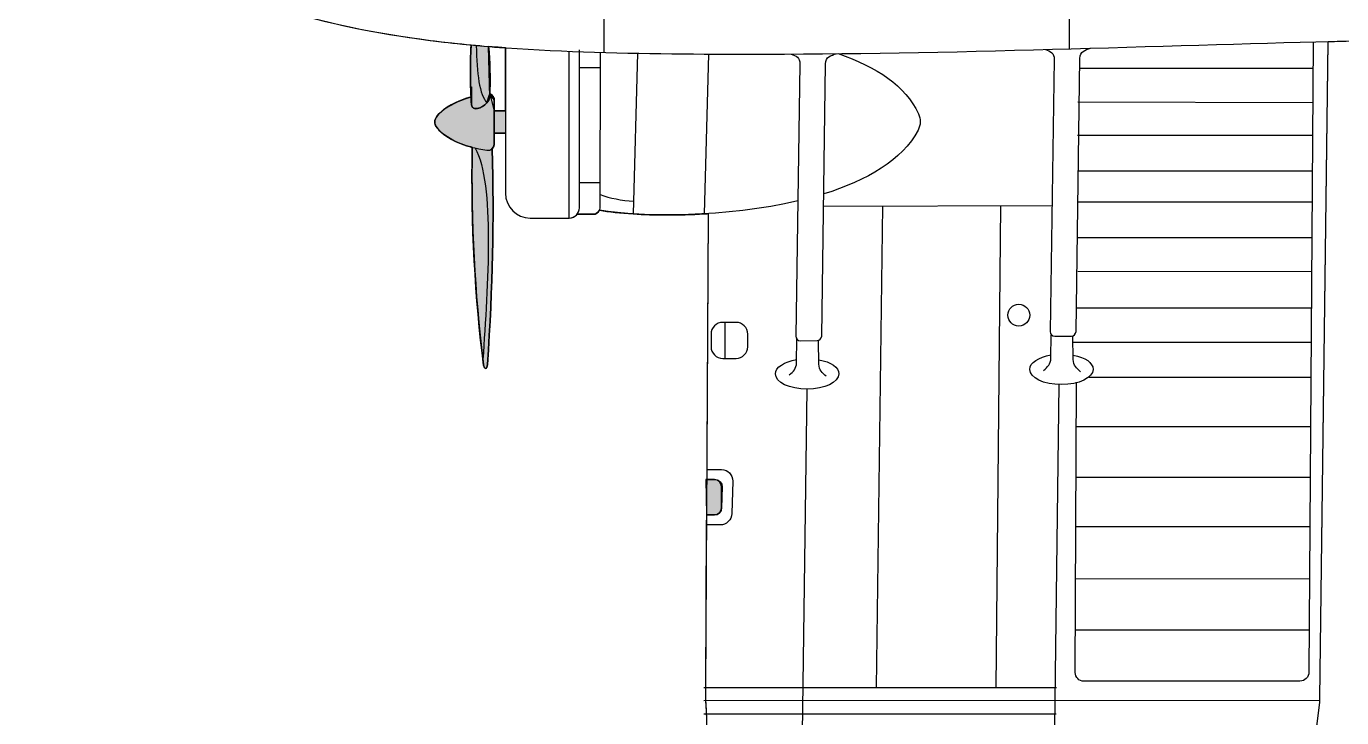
# Model space of a CAD drawing. Extents: x 65 to 351, y 40 to 244.
# Drawn here: x 213.04 to 252.03, y 99.42 to 119.92 of the extents above; entities that cross this region are included whole.
import ezdxf

# ---------------------------------------------------------------- set-up
doc = ezdxf.new("R2010")
doc.units = 0
doc.header["$MEASUREMENT"] = 0
doc.layers.add('4-VIEW', color=7, linetype='CONTINUOUS')
doc.layers.add('SOLIDS', color=7, linetype='CONTINUOUS')

msp = doc.modelspace()

# ---------------------------------------------------------------- hatches: boundary and pattern name
at = {"layer": 'SOLIDS'}
h = msp.add_hatch(color=252, dxfattribs=at)
edge = h.paths.add_edge_path()
edge.add_spline(control_points=[(227.243, 119.284), (227.243, 119.284), (227.243, 117.411), (227.243, 117.411), (227.243, 117.411), (226.908, 117.411), (226.908, 117.411), (226.908, 117.53), (226.919, 117.646), (226.908, 117.737), (226.908, 117.737), (226.908, 117.74), (226.908, 117.74), (226.908, 117.792), (226.886, 117.839), (226.853, 117.872), (226.837, 117.888), (226.818, 117.901), (226.794, 117.911), (226.789, 117.913), (226.784, 117.915), (226.78, 117.916), (226.795, 118.399), (226.783, 118.867), (226.742, 119.318), (227.079, 119.287), (226.902, 119.309), (227.243, 119.284), (227.243, 119.284), (227.243, 119.284), (227.243, 119.284)], knot_values=[0, 0, 0, 0, 1, 1, 1, 2, 2, 2, 3, 3, 3, 4, 4, 4, 5, 5, 5, 6, 6, 6, 7, 7, 7, 8, 8, 8, 9, 9, 9, 10, 10, 10, 10], degree=3, periodic=1)
edge = h.paths.add_edge_path()
edge.add_spline(control_points=[(226.236, 117.593), (226.25, 117.387), (226.548, 117.482), (226.696, 117.652), (226.743, 117.705), (226.774, 117.767), (226.777, 117.828), (226.777, 117.828), (226.78, 117.916), (226.78, 117.916), (226.784, 117.914), (226.789, 117.913), (226.794, 117.911), (226.795, 117.91), (226.796, 117.91), (226.797, 117.91), (226.818, 117.901), (226.837, 117.888), (226.853, 117.872), (226.884, 117.839), (226.9, 117.794), (226.908, 117.74), (226.907, 117.739), (226.908, 117.738), (226.908, 117.737), (226.908, 117.737), (226.908, 117.411), (226.908, 117.411), (226.908, 117.411), (226.908, 116.754), (226.908, 116.754), (226.908, 116.754), (227.243, 116.754), (227.243, 116.754), (227.243, 116.754), (227.243, 119.284), (227.243, 119.284), (226.902, 119.309), (226.563, 119.337), (226.226, 119.369), (226.199, 118.841), (226.199, 118.33), (226.223, 117.824), (226.227, 117.747), (226.231, 117.67), (226.236, 117.593)], knot_values=[0, 0, 0, 0, 1, 1, 1, 2, 2, 2, 3, 3, 3, 4, 4, 4, 5, 5, 5, 6, 6, 6, 7, 7, 7, 8, 8, 8, 9, 9, 9, 10, 10, 10, 11, 11, 11, 12, 12, 12, 13, 13, 13, 14, 14, 14, 15, 15, 15, 15], degree=3, periodic=1)
h = msp.add_hatch(color=252, dxfattribs=at)
edge = h.paths.add_edge_path()
edge.add_spline(control_points=[(226.908, 117.74), (226.908, 117.74), (226.908, 117.737), (226.908, 117.737), (226.908, 117.738), (226.907, 117.739), (226.908, 117.74), (226.908, 117.74), (226.908, 117.74), (226.908, 117.74)], knot_values=[0, 0, 0, 0, 1, 1, 1, 2, 2, 2, 3, 3, 3, 3], degree=3, periodic=1)
edge = h.paths.add_edge_path()
edge.add_spline(control_points=[(226.78, 117.916), (226.78, 117.916), (226.908, 117.74), (226.908, 117.74), (226.9, 117.793), (226.884, 117.838), (226.854, 117.871), (226.844, 117.882), (226.833, 117.89), (226.82, 117.898), (226.808, 117.905), (226.795, 117.911), (226.78, 117.916), (226.78, 117.916), (226.78, 117.916), (226.78, 117.916)], knot_values=[0, 0, 0, 0, 1, 1, 1, 2, 2, 2, 3, 3, 3, 4, 4, 4, 5, 5, 5, 5], degree=3, periodic=1)
edge = h.paths.add_edge_path()
edge.add_spline(control_points=[(226.908, 117.411), (226.908, 117.53), (226.919, 117.646), (226.908, 117.737), (226.908, 117.737), (226.908, 117.411), (226.908, 117.411), (226.908, 117.411), (226.908, 117.411), (226.908, 117.411)], knot_values=[0, 0, 0, 0, 1, 1, 1, 2, 2, 2, 3, 3, 3, 3], degree=3, periodic=1)
edge = h.paths.add_edge_path()
edge.add_spline(control_points=[(226.595, 109.874), (226.612, 109.735), (226.706, 109.749), (226.715, 109.891), (226.859, 112.275), (226.915, 114.078), (226.849, 116.289), (226.884, 116.319), (226.904, 116.356), (226.906, 116.401), (226.906, 116.401), (226.908, 116.754), (226.908, 116.754), (226.908, 116.754), (226.908, 117.411), (226.908, 117.411), (226.908, 117.411), (226.78, 117.916), (226.78, 117.916), (226.78, 117.916), (226.777, 117.828), (226.777, 117.828), (226.777, 117.828), (226.775, 117.901), (226.775, 117.901), (226.775, 117.901), (226.696, 117.652), (226.696, 117.652), (226.548, 117.482), (226.25, 117.387), (226.236, 117.593), (226.236, 117.593), (226.233, 118.122), (226.233, 118.122), (226.233, 118.122), (226.212, 118.122), (226.212, 118.122), (226.215, 118.022), (226.218, 117.923), (226.223, 117.824), (225.805, 117.71), (224.888, 117.295), (225.216, 116.905), (225.437, 116.641), (225.802, 116.451), (226.258, 116.332), (226.217, 114.01), (226.344, 111.867), (226.595, 109.874)], knot_values=[0, 0, 0, 0, 1, 1, 1, 2, 2, 2, 3, 3, 3, 4, 4, 4, 5, 5, 5, 6, 6, 6, 7, 7, 7, 8, 8, 8, 9, 9, 9, 10, 10, 10, 11, 11, 11, 12, 12, 12, 13, 13, 13, 14, 14, 14, 15, 15, 15, 16, 16, 16, 16], degree=3, periodic=1)
h = msp.add_hatch(color=252, dxfattribs=at)
edge = h.paths.add_edge_path()
edge.add_spline(control_points=[(233.198, 105.433), (233.198, 105.433), (233.186, 106.479), (233.186, 106.479), (233.186, 106.479), (233.441, 106.479), (233.441, 106.479), (233.552, 106.479), (233.643, 106.382), (233.643, 106.263), (233.643, 106.263), (233.643, 105.648), (233.643, 105.648), (233.643, 105.53), (233.552, 105.433), (233.441, 105.433), (233.441, 105.433), (233.198, 105.433), (233.198, 105.433)], knot_values=[0, 0, 0, 0, 1, 1, 1, 2, 2, 2, 3, 3, 3, 4, 4, 4, 5, 5, 5, 6, 6, 6, 6], degree=3, periodic=1)

# ---------------------------------------------------------------- linework, layer by layer
at = {"layer": '4-VIEW', "color": 7}
for points in [[(230.167, 119.139), (230.167, 131.804)], [(243.959, 119.251), (243.959, 131.692)], [(229.129, 114.235), (229.129, 119.178)], [(231.156, 119.12), (231.03, 114.358)], [(233.263, 119.098), (233.138, 114.359)], [(229.436, 118.703), (230.049, 118.703)], [(244.267, 118.679), (251.183, 118.679)], [(226.908, 117.412), (227.243, 117.412)], [(244.209, 117.683), (251.176, 117.658)], [(226.908, 116.754), (227.243, 116.754)], [(244.204, 116.688), (251.169, 116.688)], [(244.199, 115.636), (251.161, 115.632)], [(229.436, 115.291), (230.046, 115.291)], [(244.195, 114.717), (251.155, 114.717)], [(236.673, 114.585), (243.443, 114.605)], [(238.422, 114.59), (238.228, 100.32)], [(241.917, 114.599), (241.783, 100.32)], [(244.191, 113.661), (251.148, 113.661)], [(244.211, 112.66), (251.141, 112.652)], [(244.181, 111.57), (251.133, 111.57)], [(233.753, 110.074), (233.753, 111.141)], [(244.066, 110.559), (251.127, 110.554)], [(243.648, 109.297), (243.187, 73.433)], [(244.531, 109.519), (251.119, 109.519)], [(235.702, 73.484), (236.183, 109.161)], [(244.165, 108.057), (251.11, 108.057)], [(244.158, 106.548), (251.099, 106.553)], [(244.152, 105.09), (251.089, 105.09)], [(244.145, 103.544), (251.078, 103.539)], [(244.138, 102.023), (251.068, 102.023)], [(233.123, 100.32), (243.578, 100.32)], [(233.119, 99.931), (251.384, 99.939)], [(233.124, 99.533), (243.571, 99.533)]]:
    msp.add_lwpolyline(points, dxfattribs=at)
for points, knots in [([(284.709, 125.371), (276.662, 122.321), (260.221, 119.666), (251.726, 119.471), (246.863, 119.359), (240.31, 119.086), (234.403, 119.095), (231.071, 119.1), (227.377, 119.121), (224.082, 119.634), (219.639, 120.325), (215.265, 122.199), (213.194, 124.109), (213.135, 124.166), (213.076, 124.247), (213.075, 124.31), (213.063, 124.698), (213.041, 125.084), (213.041, 125.471), (213.041, 125.858), (213.063, 126.246), (213.075, 126.632), (213.076, 126.694), (213.138, 126.778), (213.194, 126.834), (215.265, 128.744), (219.639, 130.617), (224.082, 131.308), (227.377, 131.822), (231.071, 131.842), (234.403, 131.848), (240.31, 131.857), (246.863, 131.584), (251.726, 131.471), (260.221, 131.277), (276.662, 128.622), (284.709, 125.572), (284.8, 125.537), (284.8, 125.406), (284.709, 125.371), (284.709, 125.371), (284.709, 125.371), (284.709, 125.371)], [0, 0, 0, 0, 1, 1, 1, 2, 2, 2, 3, 3, 3, 4, 4, 4, 5, 5, 5, 6, 6, 6, 7, 7, 7, 8, 8, 8, 9, 9, 9, 10, 10, 10, 11, 11, 11, 12, 12, 12, 13, 13, 13, 14, 14, 14, 14]), ([(226.742, 119.319), (226.785, 118.84), (226.796, 118.342), (226.777, 117.828), (226.768, 117.574), (226.254, 117.322), (226.236, 117.594), (226.199, 118.176), (226.195, 118.761), (226.226, 119.369)], [0, 0, 0, 0, 1, 1, 1, 2, 2, 2, 3, 3, 3, 3]), ([(234.172, 64.889), (234.172, 64.889), (234.185, 64.692), (234.185, 64.692), (234.257, 63.595), (235.156, 62.302), (236.249, 62.312), (236.249, 62.312), (245.043, 62.205), (245.043, 62.205), (245.254, 62.202), (245.439, 62.304), (245.571, 62.481), (245.571, 62.481), (246.746, 64.064), (246.746, 64.064), (246.834, 64.182), (246.875, 64.311), (246.893, 64.462), (246.893, 64.462), (251.381, 99.872), (251.381, 99.872), (251.386, 99.916), (251.384, 99.956), (251.385, 100), (251.385, 100), (251.631, 119.459), (251.631, 119.459)], [0, 0, 0, 0, 1, 1, 1, 2, 2, 2, 3, 3, 3, 4, 4, 4, 5, 5, 5, 6, 6, 6, 7, 7, 7, 8, 8, 8, 9, 9, 9, 9]), ([(251.188, 119.458), (251.188, 119.458), (251.059, 100.774), (251.059, 100.774), (251.058, 100.626), (250.938, 100.508), (250.791, 100.508), (250.791, 100.508), (244.386, 100.504), (244.386, 100.504), (244.245, 100.504), (244.131, 100.618), (244.132, 100.76), (244.132, 100.76), (244.171, 109.371), (244.171, 109.371)], [0, 0, 0, 0, 1, 1, 1, 2, 2, 2, 3, 3, 3, 4, 4, 4, 5, 5, 5, 5]), ([(227.243, 119.284), (227.243, 119.284), (227.243, 114.971), (227.243, 114.971), (227.243, 114.566), (227.574, 114.235), (227.98, 114.235), (227.98, 114.235), (229.129, 114.235), (229.129, 114.235), (229.298, 114.235), (229.436, 114.372), (229.436, 114.542), (229.436, 114.542), (229.436, 119.225), (229.436, 119.225)], [0, 0, 0, 0, 1, 1, 1, 2, 2, 2, 3, 3, 3, 4, 4, 4, 5, 5, 5, 5]), ([(230.05, 119.146), (230.05, 119.146), (230.045, 114.547), (230.045, 114.547), (230.045, 114.436), (229.95, 114.347), (229.84, 114.347), (229.84, 114.347), (229.366, 114.347), (229.366, 114.347)], [0, 0, 0, 0, 1, 1, 1, 2, 2, 2, 3, 3, 3, 3]), ([(235.708, 119.098), (235.855, 119.048), (235.976, 118.988), (235.973, 118.805), (235.973, 118.805), (235.846, 110.736), (235.846, 110.736), (235.845, 110.658), (235.907, 110.595), (235.986, 110.595), (235.986, 110.595), (236.479, 110.6), (236.479, 110.6), (236.555, 110.6), (236.615, 110.661), (236.616, 110.736), (236.616, 110.736), (236.733, 118.809), (236.733, 118.809), (236.736, 119.015), (236.89, 119.057), (237.047, 119.108)], [0, 0, 0, 0, 1, 1, 1, 2, 2, 2, 3, 3, 3, 4, 4, 4, 5, 5, 5, 6, 6, 6, 7, 7, 7, 7]), ([(237.102, 119.11), (238.255, 118.715), (239.099, 118.16), (239.485, 117.326), (239.559, 117.167), (239.554, 116.998), (239.473, 116.839), (239.016, 115.955), (237.949, 115.345), (236.678, 114.95)], [0, 0, 0, 0, 1, 1, 1, 2, 2, 2, 3, 3, 3, 3]), ([(243.246, 119.232), (243.393, 119.182), (243.514, 119.123), (243.511, 118.94), (243.511, 118.94), (243.384, 110.87), (243.384, 110.87), (243.383, 110.792), (243.446, 110.729), (243.524, 110.729), (243.524, 110.729), (244.017, 110.734), (244.017, 110.734), (244.093, 110.734), (244.154, 110.795), (244.155, 110.87), (244.155, 110.87), (244.271, 118.97), (244.271, 118.97), (244.274, 119.176), (244.428, 119.218), (244.586, 119.269)], [0, 0, 0, 0, 1, 1, 1, 2, 2, 2, 3, 3, 3, 4, 4, 4, 5, 5, 5, 6, 6, 6, 7, 7, 7, 7]), ([(226.223, 117.824), (225.783, 117.704), (225.432, 117.518), (225.216, 117.26), (225.128, 117.157), (225.128, 117.009), (225.216, 116.905), (225.504, 116.561), (226.034, 116.344), (226.695, 116.243), (226.807, 116.226), (226.908, 116.312), (226.908, 116.425), (226.908, 116.425), (226.908, 117.741), (226.908, 117.741), (226.908, 117.824), (226.853, 117.893), (226.78, 117.916)], [0, 0, 0, 0, 1, 1, 1, 2, 2, 2, 3, 3, 3, 4, 4, 4, 5, 5, 5, 6, 6, 6, 6]), ([(226.848, 116.289), (226.915, 114.078), (226.859, 112.275), (226.715, 109.892), (226.706, 109.75), (226.612, 109.736), (226.595, 109.874), (226.346, 111.828), (226.218, 114.023), (226.258, 116.332)], [0, 0, 0, 0, 1, 1, 1, 2, 2, 2, 3, 3, 3, 3]), ([(233.248, 114.366), (233.248, 114.366), (233.169, 100.274), (233.169, 100.274), (233.167, 99.931), (233.196, 99.639), (233.205, 99.296), (233.205, 99.296), (234.117, 65.742), (234.117, 65.742)], [0, 0, 0, 0, 1, 1, 1, 2, 2, 2, 3, 3, 3, 3]), ([(242.784, 111.357), (242.784, 111.536), (242.639, 111.682), (242.459, 111.682), (242.279, 111.682), (242.134, 111.536), (242.134, 111.357), (242.134, 111.177), (242.279, 111.032), (242.459, 111.032), (242.639, 111.032), (242.784, 111.177), (242.784, 111.357), (242.784, 111.357), (242.784, 111.357), (242.784, 111.357)], [0, 0, 0, 0, 1, 1, 1, 2, 2, 2, 3, 3, 3, 4, 4, 4, 5, 5, 5, 5]), ([(233.336, 110.419), (233.336, 110.419), (233.336, 110.795), (233.336, 110.795), (233.336, 110.985), (233.492, 111.141), (233.682, 111.141), (233.682, 111.141), (234.077, 111.141), (234.077, 111.141), (234.267, 111.141), (234.423, 110.985), (234.423, 110.795), (234.423, 110.795), (234.423, 110.419), (234.423, 110.419), (234.423, 110.23), (234.267, 110.074), (234.077, 110.074), (234.077, 110.074), (233.682, 110.074), (233.682, 110.074), (233.492, 110.074), (233.336, 110.23), (233.336, 110.419), (233.336, 110.419), (233.336, 110.419), (233.336, 110.419)], [0, 0, 0, 0, 1, 1, 1, 2, 2, 2, 3, 3, 3, 4, 4, 4, 5, 5, 5, 6, 6, 6, 7, 7, 7, 8, 8, 8, 9, 9, 9, 9]), ([(243.191, 109.719), (243.317, 109.824), (243.406, 109.899), (243.409, 110.083), (243.409, 110.083), (243.419, 110.776), (243.419, 110.776)], [0, 0, 0, 0, 1, 1, 1, 2, 2, 2, 2]), ([(244.292, 109.677), (244.166, 109.782), (244.076, 109.858), (244.074, 110.041), (244.074, 110.041), (244.064, 110.734), (244.064, 110.734)], [0, 0, 0, 0, 1, 1, 1, 2, 2, 2, 2]), ([(235.652, 109.585), (235.779, 109.69), (235.868, 109.765), (235.871, 109.948), (235.871, 109.948), (235.881, 110.641), (235.881, 110.641)], [0, 0, 0, 0, 1, 1, 1, 2, 2, 2, 2]), ([(236.754, 109.543), (236.628, 109.648), (236.538, 109.723), (236.536, 109.906), (236.536, 109.906), (236.525, 110.6), (236.525, 110.6)], [0, 0, 0, 0, 1, 1, 1, 2, 2, 2, 2]), ([(236.534, 110.032), (236.895, 109.97), (237.122, 109.809), (237.122, 109.614), (237.122, 109.364), (236.702, 109.161), (236.183, 109.161), (235.664, 109.161), (235.244, 109.364), (235.244, 109.614), (235.244, 109.811), (235.507, 109.978), (235.874, 110.04)], [0, 0, 0, 0, 1, 1, 1, 2, 2, 2, 3, 3, 3, 4, 4, 4, 4]), ([(244.072, 110.167), (244.433, 110.104), (244.66, 109.943), (244.66, 109.748), (244.66, 109.498), (244.24, 109.296), (243.721, 109.296), (243.202, 109.296), (242.782, 109.498), (242.782, 109.748), (242.782, 109.945), (243.045, 110.113), (243.412, 110.175)], [0, 0, 0, 0, 1, 1, 1, 2, 2, 2, 3, 3, 3, 4, 4, 4, 4]), ([(233.221, 106.776), (233.221, 106.776), (233.65, 106.776), (233.65, 106.776), (233.836, 106.776), (233.984, 106.624), (233.979, 106.438), (233.979, 106.438), (233.954, 105.473), (233.954, 105.473), (233.948, 105.287), (233.793, 105.135), (233.607, 105.135), (233.607, 105.135), (233.195, 105.135), (233.195, 105.135)], [0, 0, 0, 0, 1, 1, 1, 2, 2, 2, 3, 3, 3, 4, 4, 4, 5, 5, 5, 5]), ([(233.213, 106.479), (233.213, 106.479), (233.471, 106.479), (233.471, 106.479), (233.582, 106.479), (233.67, 106.382), (233.667, 106.263), (233.667, 106.263), (233.651, 105.648), (233.651, 105.648), (233.648, 105.529), (233.554, 105.433), (233.443, 105.433), (233.443, 105.433), (233.196, 105.433), (233.196, 105.433)], [0, 0, 0, 0, 1, 1, 1, 2, 2, 2, 3, 3, 3, 4, 4, 4, 5, 5, 5, 5])]:
    msp.add_open_spline(points, degree=3, knots=knots, dxfattribs=at)
for points in [[(226.378, 119.35), (226.388, 118.516), (226.472, 117.886), (226.696, 117.652)], [(226.343, 116.311), (226.934, 115.247), (226.718, 112.233), (226.574, 110.039)], [(235.909, 114.743), (233.8, 114.252), (231.335, 114.246), (230.027, 114.467)], [(230.046, 114.934), (230.337, 114.82), (230.689, 114.761), (231.04, 114.731)]]:
    msp.add_open_spline(points, degree=3, dxfattribs=at)
at = {"layer": 'SOLIDS'}
for points, knots in [([(227.98, 136.708), (227.98, 136.708), (229.129, 136.708), (229.129, 136.708), (229.224, 136.708), (229.309, 136.664), (229.366, 136.596), (229.366, 136.596), (229.84, 136.596), (229.84, 136.596), (229.922, 136.596), (229.996, 136.546), (230.027, 136.475), (230.312, 136.523), (230.651, 136.56), (231.03, 136.585), (231.651, 136.624), (232.376, 136.627), (233.138, 136.583), (233.175, 136.58), (233.212, 136.578), (233.248, 136.576), (233.248, 136.576), (233.198, 145.509), (233.198, 145.509), (233.198, 145.509), (233.195, 145.807), (233.195, 145.807), (233.195, 145.807), (233.169, 150.622), (233.169, 150.622), (233.169, 150.622), (233.169, 150.668), (233.169, 150.668), (233.168, 150.787), (233.171, 150.9), (233.176, 151.011), (233.182, 151.144), (233.19, 151.274), (233.196, 151.409), (233.2, 151.486), (233.203, 151.565), (233.205, 151.646), (233.205, 151.646), (234.119, 185.231), (234.119, 185.231), (234.119, 185.231), (233.947, 185.231), (233.947, 185.231), (233.871, 185.231), (233.808, 185.293), (233.806, 185.369), (233.806, 185.369), (233.79, 185.946), (233.79, 185.946), (233.788, 186.022), (233.849, 186.084), (233.925, 186.084), (233.925, 186.084), (234.174, 186.084), (234.174, 186.084), (234.174, 186.084), (234.185, 186.25), (234.185, 186.25), (234.221, 186.801), (234.466, 187.401), (234.838, 187.861), (235.208, 188.317), (235.705, 188.635), (236.249, 188.63), (236.249, 188.63), (245.043, 188.738), (245.043, 188.738), (245.132, 188.739), (245.216, 188.721), (245.293, 188.687), (245.315, 188.678), (245.336, 188.668), (245.356, 188.656), (245.356, 188.656), (245.624, 188.656), (245.624, 188.656), (245.688, 188.656), (245.743, 188.629), (245.784, 188.578), (245.784, 188.578), (246.792, 187.319), (246.792, 187.319), (246.845, 187.254), (246.837, 187.176), (246.813, 187.097), (246.813, 187.097), (246.746, 186.878), (246.746, 186.878), (246.834, 186.76), (246.875, 186.631), (246.893, 186.481), (246.893, 186.481), (246.91, 186.35), (246.91, 186.35), (246.91, 186.35), (251.381, 151.07), (251.381, 151.07), (251.384, 151.047), (251.384, 151.025), (251.384, 151.003), (251.385, 150.983), (251.384, 150.963), (251.385, 150.942), (251.385, 150.942), (251.623, 131.473), (251.623, 131.473), (251.657, 131.473), (251.692, 131.472), (251.726, 131.471), (251.955, 131.466), (252.189, 131.459), (252.429, 131.45), (255.319, 131.345), (258.997, 130.986), (262.909, 130.445), (268.095, 129.728), (273.688, 128.691), (278.391, 127.496), (278.391, 127.496), (280.35, 136.781), (280.35, 136.781), (280.508, 137.526), (280.824, 138.176), (281.287, 138.712), (281.617, 139.094), (282.021, 139.419), (282.495, 139.681), (283.171, 140.053), (283.901, 140.225), (284.616, 140.222), (286.739, 140.213), (288.72, 138.662), (288.685, 136.25), (288.685, 136.25), (288.629, 132.425), (288.629, 132.425), (288.629, 132.425), (288.583, 129.235), (288.583, 129.235), (288.578, 128.864), (288.395, 128.548), (288.077, 128.356), (288.077, 128.356), (283.934, 125.855), (283.934, 125.855), (284.2, 125.761), (284.458, 125.666), (284.709, 125.572), (284.8, 125.537), (284.8, 125.405), (284.709, 125.37), (284.464, 125.278), (284.212, 125.185), (283.952, 125.094), (283.952, 125.094), (288.077, 122.586), (288.077, 122.586), (288.394, 122.394), (288.578, 122.079), (288.583, 121.707), (288.583, 121.707), (288.629, 118.517), (288.629, 118.517), (288.629, 118.517), (288.685, 114.692), (288.685, 114.692), (288.72, 112.28), (286.739, 110.729), (284.616, 110.72), (283.901, 110.717), (283.171, 110.889), (282.495, 111.262), (282.021, 111.524), (281.617, 111.848), (281.287, 112.23), (280.824, 112.767), (280.508, 113.416), (280.35, 114.161), (280.35, 114.161), (278.391, 123.446), (278.391, 123.446), (273.688, 122.252), (268.095, 121.214), (262.909, 120.497), (258.997, 119.956), (255.319, 119.598), (252.429, 119.492), (252.189, 119.483), (251.955, 119.476), (251.726, 119.471), (251.692, 119.47), (251.659, 119.469), (251.625, 119.469), (251.625, 119.469), (251.385, 100), (251.385, 100), (251.384, 99.979), (251.385, 99.959), (251.384, 99.939), (251.384, 99.917), (251.384, 99.895), (251.381, 99.872), (251.381, 99.872), (246.91, 64.592), (246.91, 64.592), (246.91, 64.592), (246.893, 64.462), (246.893, 64.462), (246.875, 64.311), (246.834, 64.182), (246.746, 64.063), (246.746, 64.063), (246.813, 63.845), (246.813, 63.845), (246.837, 63.766), (246.845, 63.688), (246.792, 63.622), (246.792, 63.622), (245.784, 62.363), (245.784, 62.363), (245.743, 62.313), (245.688, 62.286), (245.624, 62.286), (245.624, 62.286), (245.356, 62.286), (245.356, 62.286), (245.336, 62.274), (245.315, 62.264), (245.293, 62.255), (245.216, 62.221), (245.132, 62.203), (245.043, 62.204), (245.043, 62.204), (236.249, 62.312), (236.249, 62.312), (235.705, 62.307), (235.208, 62.625), (234.839, 63.081), (234.466, 63.541), (234.221, 64.141), (234.185, 64.692), (234.185, 64.692), (234.174, 64.858), (234.174, 64.858), (234.174, 64.858), (233.925, 64.858), (233.925, 64.858), (233.849, 64.858), (233.788, 64.92), (233.79, 64.996), (233.79, 64.996), (233.806, 65.573), (233.806, 65.573), (233.808, 65.649), (233.871, 65.711), (233.947, 65.711), (233.947, 65.711), (234.12, 65.711), (234.12, 65.711), (234.12, 65.711), (233.205, 99.296), (233.205, 99.296), (233.203, 99.378), (233.2, 99.456), (233.196, 99.533), (233.19, 99.668), (233.182, 99.798), (233.176, 99.931), (233.171, 100.042), (233.168, 100.154), (233.169, 100.273), (233.169, 100.273), (233.169, 100.319), (233.169, 100.319), (233.169, 100.319), (233.195, 105.135), (233.195, 105.135), (233.195, 105.135), (233.198, 105.433), (233.198, 105.433), (233.198, 105.433), (233.248, 114.365), (233.248, 114.365), (233.212, 114.364), (233.175, 114.362), (233.138, 114.359), (232.376, 114.315), (231.65, 114.318), (231.03, 114.358), (230.651, 114.382), (230.312, 114.419), (230.028, 114.467), (229.995, 114.396), (229.922, 114.346), (229.84, 114.346), (229.84, 114.346), (229.366, 114.346), (229.366, 114.346), (229.31, 114.278), (229.224, 114.234), (229.129, 114.234), (229.129, 114.234), (227.98, 114.234), (227.98, 114.234), (227.574, 114.234), (227.243, 114.565), (227.243, 114.971), (227.243, 114.971), (227.243, 116.754), (227.243, 116.754), (227.243, 116.754), (226.908, 116.754), (226.908, 116.754), (226.908, 116.754), (226.908, 116.425), (226.908, 116.425), (226.908, 116.37), (226.885, 116.323), (226.848, 116.289), (226.915, 114.078), (226.859, 112.275), (226.715, 109.891), (226.706, 109.749), (226.612, 109.735), (226.595, 109.873), (226.588, 109.929), (226.581, 109.984), (226.574, 110.039), (226.574, 110.039), (226.574, 110.04), (226.574, 110.04), (226.339, 111.953), (226.219, 114.088), (226.258, 116.332), (225.802, 116.451), (225.437, 116.641), (225.216, 116.904), (225.128, 117.009), (225.128, 117.156), (225.216, 117.26), (225.432, 117.518), (225.783, 117.704), (226.223, 117.824), (226.199, 118.33), (226.199, 118.841), (226.226, 119.369), (225.498, 119.438), (224.781, 119.524), (224.082, 119.633), (222.622, 119.861), (221.17, 120.216), (219.804, 120.658), (219.731, 120.603), (219.632, 120.531), (219.602, 120.515), (219.432, 120.421), (219.253, 120.399), (219.048, 120.471), (216.913, 121.222), (215.023, 122.274), (213.697, 123.267), (213.559, 123.369), (213.533, 123.545), (213.514, 123.715), (213.511, 123.739), (213.508, 123.789), (213.506, 123.836), (213.397, 123.927), (213.293, 124.018), (213.194, 124.109), (213.135, 124.166), (213.076, 124.247), (213.075, 124.31), (213.063, 124.697), (213.041, 125.084), (213.041, 125.471), (213.041, 125.858), (213.063, 126.245), (213.075, 126.632), (213.076, 126.693), (213.138, 126.778), (213.194, 126.833), (213.294, 126.926), (213.4, 127.019), (213.512, 127.111), (213.513, 127.172), (213.514, 127.234), (213.517, 127.26), (213.537, 127.419), (213.568, 127.579), (213.697, 127.675), (215.023, 128.668), (216.913, 129.72), (219.048, 130.471), (219.265, 130.547), (219.454, 130.518), (219.633, 130.41), (219.652, 130.398), (219.731, 130.338), (219.801, 130.284), (221.168, 130.726), (222.621, 131.081), (224.082, 131.308), (224.781, 131.417), (225.498, 131.504), (226.226, 131.573), (226.199, 132.101), (226.199, 132.612), (226.223, 133.118), (225.783, 133.238), (225.432, 133.425), (225.216, 133.682), (225.128, 133.785), (225.128, 133.934), (225.216, 134.037), (225.437, 134.302), (225.802, 134.491), (226.258, 134.611), (226.219, 136.855), (226.339, 138.991), (226.574, 140.903), (226.581, 140.958), (226.588, 141.013), (226.595, 141.068), (226.612, 141.207), (226.706, 141.193), (226.715, 141.051), (226.859, 138.667), (226.915, 136.864), (226.849, 134.653), (226.885, 134.62), (226.908, 134.572), (226.908, 134.518), (226.908, 134.518), (226.908, 134.188), (226.908, 134.188), (226.908, 134.188), (227.243, 134.188), (227.243, 134.188), (227.243, 134.188), (227.243, 135.971), (227.243, 135.971), (227.243, 136.377), (227.574, 136.708), (227.98, 136.708), (227.98, 136.708), (227.98, 136.708), (227.98, 136.708)], [0, 0, 0, 0, 1, 1, 1, 2, 2, 2, 3, 3, 3, 4, 4, 4, 5, 5, 5, 6, 6, 6, 7, 7, 7, 8, 8, 8, 9, 9, 9, 10, 10, 10, 11, 11, 11, 12, 12, 12, 13, 13, 13, 14, 14, 14, 15, 15, 15, 16, 16, 16, 17, 17, 17, 18, 18, 18, 19, 19, 19, 20, 20, 20, 21, 21, 21, 22, 22, 22, 23, 23, 23, 24, 24, 24, 25, 25, 25, 26, 26, 26, 27, 27, 27, 28, 28, 28, 29, 29, 29, 30, 30, 30, 31, 31, 31, 32, 32, 32, 33, 33, 33, 34, 34, 34, 35, 35, 35, 36, 36, 36, 37, 37, 37, 38, 38, 38, 39, 39, 39, 40, 40, 40, 41, 41, 41, 42, 42, 42, 43, 43, 43, 44, 44, 44, 45, 45, 45, 46, 46, 46, 47, 47, 47, 48, 48, 48, 49, 49, 49, 50, 50, 50, 51, 51, 51, 52, 52, 52, 53, 53, 53, 54, 54, 54, 55, 55, 55, 56, 56, 56, 57, 57, 57, 58, 58, 58, 59, 59, 59, 60, 60, 60, 61, 61, 61, 62, 62, 62, 63, 63, 63, 64, 64, 64, 65, 65, 65, 66, 66, 66, 67, 67, 67, 68, 68, 68, 69, 69, 69, 70, 70, 70, 71, 71, 71, 72, 72, 72, 73, 73, 73, 74, 74, 74, 75, 75, 75, 76, 76, 76, 77, 77, 77, 78, 78, 78, 79, 79, 79, 80, 80, 80, 81, 81, 81, 82, 82, 82, 83, 83, 83, 84, 84, 84, 85, 85, 85, 86, 86, 86, 87, 87, 87, 88, 88, 88, 89, 89, 89, 90, 90, 90, 91, 91, 91, 92, 92, 92, 93, 93, 93, 94, 94, 94, 95, 95, 95, 96, 96, 96, 97, 97, 97, 98, 98, 98, 99, 99, 99, 100, 100, 100, 101, 101, 101, 102, 102, 102, 103, 103, 103, 104, 104, 104, 105, 105, 105, 106, 106, 106, 107, 107, 107, 108, 108, 108, 109, 109, 109, 110, 110, 110, 111, 111, 111, 112, 112, 112, 113, 113, 113, 114, 114, 114, 115, 115, 115, 116, 116, 116, 117, 117, 117, 118, 118, 118, 119, 119, 119, 120, 120, 120, 121, 121, 121, 122, 122, 122, 123, 123, 123, 124, 124, 124, 125, 125, 125, 126, 126, 126, 127, 127, 127, 128, 128, 128, 129, 129, 129, 130, 130, 130, 131, 131, 131, 132, 132, 132, 133, 133, 133, 134, 134, 134, 135, 135, 135, 136, 136, 136, 137, 137, 137, 138, 138, 138, 139, 139, 139, 140, 140, 140, 141, 141, 141, 142, 142, 142, 143, 143, 143, 144, 144, 144, 145, 145, 145, 146, 146, 146, 147, 147, 147, 148, 148, 148, 149, 149, 149, 150, 150, 150, 151, 151, 151, 151]), ([(226.236, 117.593), (226.25, 117.387), (226.548, 117.482), (226.696, 117.652), (226.743, 117.705), (226.774, 117.767), (226.777, 117.828), (226.777, 117.828), (226.78, 117.916), (226.78, 117.916), (226.784, 117.914), (226.789, 117.913), (226.794, 117.911), (226.795, 117.91), (226.796, 117.91), (226.797, 117.91), (226.818, 117.901), (226.837, 117.888), (226.853, 117.872), (226.884, 117.839), (226.9, 117.794), (226.908, 117.74), (226.907, 117.739), (226.908, 117.738), (226.908, 117.737), (226.908, 117.737), (226.908, 117.411), (226.908, 117.411), (226.908, 117.411), (226.908, 116.754), (226.908, 116.754), (226.908, 116.754), (227.243, 116.754), (227.243, 116.754), (227.243, 116.754), (227.243, 119.284), (227.243, 119.284), (226.902, 119.309), (226.563, 119.337), (226.226, 119.369), (226.199, 118.841), (226.199, 118.33), (226.223, 117.824), (226.227, 117.747), (226.231, 117.67), (226.236, 117.593)], [0, 0, 0, 0, 1, 1, 1, 2, 2, 2, 3, 3, 3, 4, 4, 4, 5, 5, 5, 6, 6, 6, 7, 7, 7, 8, 8, 8, 9, 9, 9, 10, 10, 10, 11, 11, 11, 12, 12, 12, 13, 13, 13, 14, 14, 14, 15, 15, 15, 15]), ([(226.742, 119.318), (226.742, 119.318), (226.777, 117.828), (226.777, 117.828), (226.778, 117.857), (226.779, 117.887), (226.78, 117.916), (226.853, 117.892), (226.908, 117.824), (226.908, 117.74), (226.908, 117.74), (226.908, 117.411), (226.908, 117.411), (226.908, 117.411), (227.243, 117.411), (227.243, 117.411), (227.243, 117.411), (227.243, 119.284), (227.243, 119.284), (226.902, 119.309), (227.079, 119.286), (226.742, 119.318)], [0, 0, 0, 0, 1, 1, 1, 2, 2, 2, 3, 3, 3, 4, 4, 4, 5, 5, 5, 6, 6, 6, 7, 7, 7, 7]), ([(227.243, 119.284), (227.243, 119.284), (227.243, 117.411), (227.243, 117.411), (227.243, 117.411), (226.908, 117.411), (226.908, 117.411), (226.908, 117.53), (226.919, 117.646), (226.908, 117.737), (226.908, 117.737), (226.908, 117.74), (226.908, 117.74), (226.908, 117.792), (226.886, 117.839), (226.853, 117.872), (226.837, 117.888), (226.818, 117.901), (226.794, 117.911), (226.789, 117.913), (226.784, 117.915), (226.78, 117.916), (226.795, 118.399), (226.783, 118.867), (226.742, 119.318), (227.079, 119.287), (226.902, 119.309), (227.243, 119.284), (227.243, 119.284), (227.243, 119.284), (227.243, 119.284)], [0, 0, 0, 0, 1, 1, 1, 2, 2, 2, 3, 3, 3, 4, 4, 4, 5, 5, 5, 6, 6, 6, 7, 7, 7, 8, 8, 8, 9, 9, 9, 10, 10, 10, 10]), ([(226.595, 109.874), (226.612, 109.735), (226.706, 109.749), (226.715, 109.891), (226.859, 112.275), (226.915, 114.078), (226.849, 116.289), (226.884, 116.319), (226.904, 116.356), (226.906, 116.401), (226.906, 116.401), (226.908, 116.754), (226.908, 116.754), (226.908, 116.754), (226.908, 117.411), (226.908, 117.411), (226.908, 117.411), (226.78, 117.916), (226.78, 117.916), (226.78, 117.916), (226.777, 117.828), (226.777, 117.828), (226.777, 117.828), (226.775, 117.901), (226.775, 117.901), (226.775, 117.901), (226.696, 117.652), (226.696, 117.652), (226.548, 117.482), (226.25, 117.387), (226.236, 117.593), (226.236, 117.593), (226.233, 118.122), (226.233, 118.122), (226.233, 118.122), (226.212, 118.122), (226.212, 118.122), (226.215, 118.022), (226.218, 117.923), (226.223, 117.824), (225.805, 117.71), (224.888, 117.295), (225.216, 116.905), (225.437, 116.641), (225.802, 116.451), (226.258, 116.332), (226.217, 114.01), (226.344, 111.867), (226.595, 109.874)], [0, 0, 0, 0, 1, 1, 1, 2, 2, 2, 3, 3, 3, 4, 4, 4, 5, 5, 5, 6, 6, 6, 7, 7, 7, 8, 8, 8, 9, 9, 9, 10, 10, 10, 11, 11, 11, 12, 12, 12, 13, 13, 13, 14, 14, 14, 15, 15, 15, 16, 16, 16, 16]), ([(226.78, 117.916), (226.78, 117.916), (226.908, 117.74), (226.908, 117.74), (226.9, 117.793), (226.884, 117.838), (226.854, 117.871), (226.844, 117.882), (226.833, 117.89), (226.82, 117.898), (226.808, 117.905), (226.795, 117.911), (226.78, 117.916), (226.78, 117.916), (226.78, 117.916), (226.78, 117.916)], [0, 0, 0, 0, 1, 1, 1, 2, 2, 2, 3, 3, 3, 4, 4, 4, 5, 5, 5, 5]), ([(226.908, 117.74), (226.908, 117.74), (226.908, 117.737), (226.908, 117.737), (226.908, 117.738), (226.907, 117.739), (226.908, 117.74), (226.908, 117.74), (226.908, 117.74), (226.908, 117.74)], [0, 0, 0, 0, 1, 1, 1, 2, 2, 2, 3, 3, 3, 3]), ([(226.908, 117.411), (226.908, 117.53), (226.919, 117.646), (226.908, 117.737), (226.908, 117.737), (226.908, 117.411), (226.908, 117.411), (226.908, 117.411), (226.908, 117.411), (226.908, 117.411)], [0, 0, 0, 0, 1, 1, 1, 2, 2, 2, 3, 3, 3, 3]), ([(233.198, 105.433), (233.198, 105.433), (233.186, 106.479), (233.186, 106.479), (233.186, 106.479), (233.441, 106.479), (233.441, 106.479), (233.552, 106.479), (233.643, 106.382), (233.643, 106.263), (233.643, 106.263), (233.643, 105.648), (233.643, 105.648), (233.643, 105.53), (233.552, 105.433), (233.441, 105.433), (233.441, 105.433), (233.198, 105.433), (233.198, 105.433)], [0, 0, 0, 0, 1, 1, 1, 2, 2, 2, 3, 3, 3, 4, 4, 4, 5, 5, 5, 6, 6, 6, 6])]:
    msp.add_open_spline(points, degree=3, knots=knots, dxfattribs=at)

doc.saveas('drawing.dxf')
